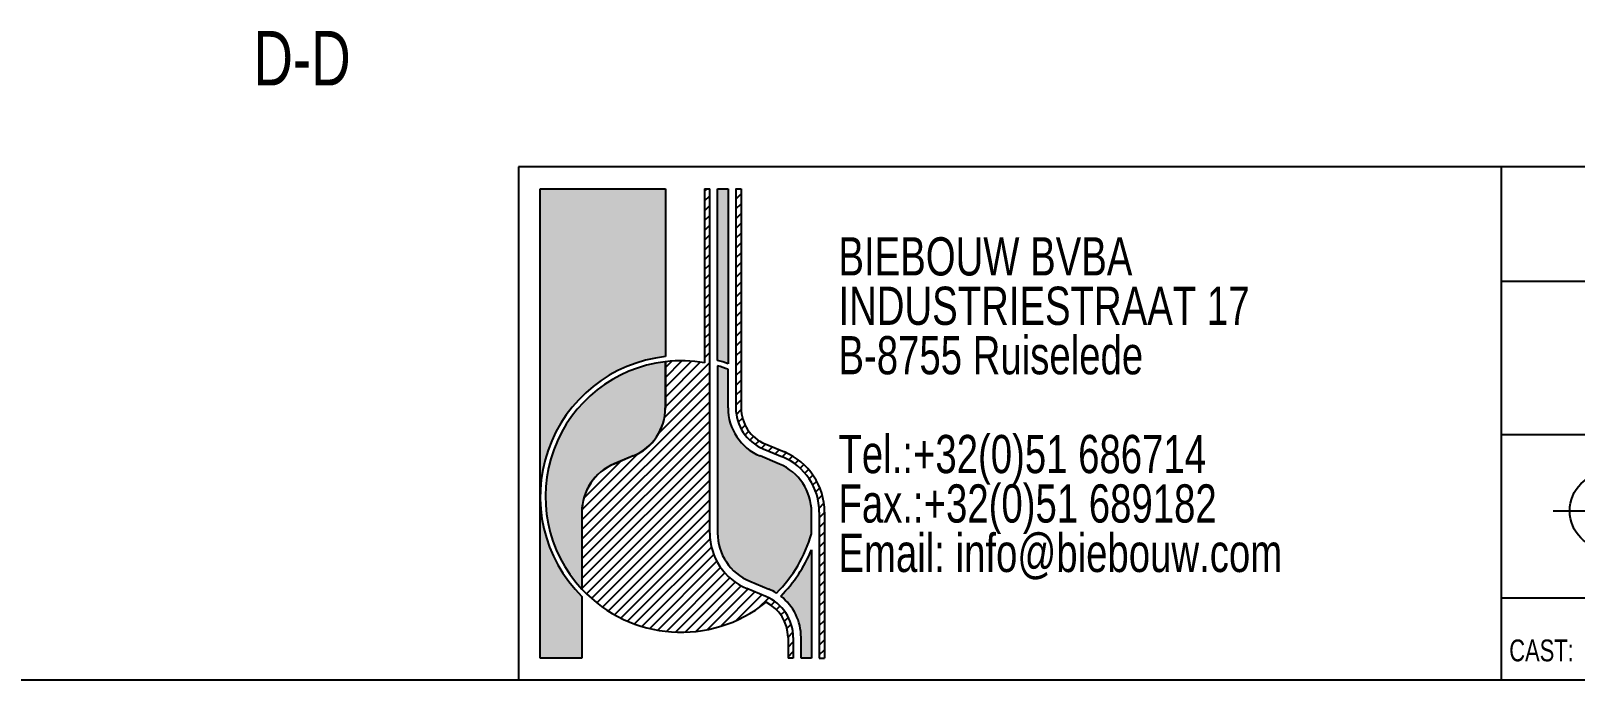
# Model space of a CAD drawing. Header units: millimetres. Extents: x 8 to 586, y 8 to 412.
# Drawn here: x 138.4 to 279.8, y 8 to 67.5 of the extents above; entities that cross this region are included whole.
import ezdxf

# ---------------------------------------------------------------- set-up
doc = ezdxf.new("R2010")
doc.units = ezdxf.units.MM
doc.layers.add('HATCH', color=3, linetype='Continuous')
doc.layers.add('TEXT', color=2, linetype='Continuous')
doc.layers.add('OUTLINE', color=7, linetype='Continuous', lineweight=25)
doc.styles.add('SLDTEXTSTYLE0', font='TXT', dxfattribs={"width": 0.75})

# ---------------------------------------------------------------- blocks, each defined once
blk = doc.blocks.new('SW_NOTE_0_4')
at = {"layer": 'TEXT', "color": 0, "char_height": 3.5, "attachment_point": 1, "style": 'SLDTEXTSTYLE0'}
for s, insert in [('BIEBOUW BVBA', (0, 4.497652582159624)), ('INDUSTRIESTRAAT 17', (0, -0.02804194829763434)), ('B-8755 Ruiselede', (0, -4.553736478754892)), ('Tel.:+32(0)51 686714', (0, -13.60512553966941)), ('Fax.:+32(0)51 689182', (0, -18.13082007012667)), ('Email: info@biebouw.com', (0, -22.65651460058393))]:
    blk.add_mtext(s, dxfattribs=dict(at, insert=insert))

msp = doc.modelspace()

# ---------------------------------------------------------------- hatches: boundary and pattern name
at = {"layer": 'HATCH'}
h = msp.add_hatch(color=256, dxfattribs=at)
edge = h.paths.add_edge_path(flags=0)
edge.add_arc((197.9000000006529, 24.81111111041068), 12.89999999999973, 96.37937020851939, 180, ccw=False)
edge.add_line((196.4666666673023, 37.63123418140727), (196.4666666673023, 52.99999999931171))
edge.add_line((196.4666666673023, 52.99999999931171), (185.0000000006401, 52.99999999931172))
edge.add_line((185.0000000006401, 52.99999999931172), (185.0000000006401, 24.81111111041068))
h = msp.add_hatch(dxfattribs=at)
h.set_pattern_fill('LINE', color=256, scale=0.2, angle=45.0000000000001, style=0)
h.set_pattern_definition([(45.0000000000001, (0, 0), (-0.4490128060534585, 0.4490128060534569), [])])
edge = h.paths.add_edge_path(flags=0)
edge.add_arc((193.600000000003, 23.37777777777972), 4.777777777779089, 112.6198649480396, 179.9999999999979)
edge.add_line((188.8222222222238, 23.37777777777989), (188.8222222222259, 16.33139675533527))
edge.add_arc((197.9000000006557, 24.81111111041333), 12.42222222222299, 223.0490797958312, 308.8040060266014)
edge.add_arc((204.1111111117511, 11.9111111103989), 3.583333333332249, 4.661160346586257e-11, 63.954669439263114, ccw=False)
edge.add_line((207.6944444450833, 11.91111111040187), (207.6944444450833, 9.999999999287876))
edge.add_line((207.6944444450833, 9.999999999287876), (208.172222222861, 9.999999999287876))
edge.add_line((208.172222222861, 9.999999999287876), (208.172222222861, 11.91111111040185))
edge.add_arc((204.1111111117511, 11.9111111103989), 4.061111111109928, 4.165230045447445e-11, 67.38013505196726)
edge.add_line((205.6730769237159, 15.65982905911597), (203.9089743596164, 16.39487179416514))
edge.add_arc((206.0222222228568, 21.46666666597408), 5.494444444454564, 179.9999999999804, 247.3801350520879, ccw=False)
edge.add_line((200.5277777784022, 21.46666666597588), (200.5277777784022, 53.00000000008258))
edge.add_line((200.5277777784022, 53.00000000008258), (200.0500000005545, 53.00000000008258))
edge.add_line((200.0500000005545, 53.00000000008258), (200.0500000005545, 37.04586100394315))
edge.add_arc((197.9000000005688, 24.81111111113477), 12.42222222227219, 80.03323369986288, 96.62580956738171)
edge.add_line((196.4666666666786, 37.15036394481447), (196.4666666666787, 32.93333333333933))
edge.add_arc((191.6888888889006, 32.93333333334015), 4.777777777778047, 292.6198649480399, 359.9999999999902, ccw=False)
edge.add_line((193.5264957265075, 28.52307692308348), (191.7623931623958, 27.78803418803719))
h = msp.add_hatch(color=256, dxfattribs=at)
edge = h.paths.add_edge_path(flags=0)
edge.add_arc((197.9000000006529, 24.81111111041068), 12.90000000000009, 70.52877936559901, 74.97388624097238, ccw=False)
edge.add_line((202.2000000006337, 36.97334774682617), (202.2000000006337, 52.99999999930775))
edge.add_line((202.2000000006337, 52.99999999930775), (201.2444444450772, 52.99999999930775))
edge.add_line((201.2444444450772, 52.99999999930775), (201.2444444450772, 37.27003126258123))
h = msp.add_hatch(dxfattribs=at)
h.set_pattern_fill('ANSI31', color=256, scale=0.2, style=0)
h.set_pattern_definition([(45, (0, 0), (-0.4490128060534577, 0.4490128060534577), [])])
edge = h.paths.add_edge_path(flags=0)
edge.add_line((210.5611111117628, 23.37777777707851), (210.5611111117628, 9.999999999301023))
edge.add_line((210.5611111117628, 9.999999999301023), (211.0388888895406, 9.999999999301023))
edge.add_line((211.0388888895406, 9.999999999301023), (211.0388888895406, 23.37777777707851))
edge.add_arc((205.0666666673183, 23.37777777707851), 5.972222222222322, 0, 67.38013505196413)
edge.add_line((207.3636752143265, 28.89059828989929), (205.5995726502243, 29.62564102494205))
edge.add_arc((206.9777777784112, 32.9333333326421), 3.583333333333488, 179.9999999999737, 247.3801350522755, ccw=False)
edge.add_line((203.3944444450777, 32.9333333326437), (203.3944444450777, 52.99999999931006))
edge.add_line((203.3944444450777, 52.99999999931006), (202.9166666672998, 52.99999999931006))
edge.add_line((202.9166666672998, 52.99999999931006), (202.9166666672998, 32.93333333264371))
edge.add_arc((206.9777777784112, 32.9333333326421), 4.061111111111455, 179.9999999999772, 247.3801350522334)
edge.add_line((205.4158119664631, 29.18461538391639), (207.1799145305658, 28.44957264887364))
edge.add_arc((205.0666666673183, 23.37777777707851), 5.494444444444524, -7.958078640513122e-13, 67.38013505196358, ccw=False)
h = msp.add_hatch(color=256, dxfattribs=at)
edge = h.paths.add_edge_path(flags=0)
edge.add_arc((193.600000000003, 23.37777777777972), 4.787777777778803, 112.6198649480385, 179.9999999999971, ccw=False)
edge.add_line((191.7585470085497, 27.79726495726796), (193.5226495726614, 28.53230769231424))
edge.add_arc((191.6888888889006, 32.93333333334015), 4.767777777778028, 292.6198649480406, 359.999999999991)
edge.add_line((196.4566666666786, 32.93333333333933), (196.4566666666786, 37.14919823221575))
edge.add_arc((197.9000000006529, 24.81111111041068), 12.42222222221988, 96.67224550982667, 222.9814690215309)
edge.add_line((188.8122222222238, 16.34211471248352), (188.8122222222244, 23.37777777777989))
h = msp.add_hatch(color=256, dxfattribs=at)
edge = h.paths.add_edge_path(flags=0)
edge.add_line((202.2000000006338, 32.93333333264181), (202.2000000006338, 36.46536376506153))
edge.add_arc((197.9000000006529, 24.81111111041068), 12.42222222222225, 69.74775325790625, 74.38150172444736)
edge.add_line((201.2444444450773, 36.77465140149639), (201.2444444450773, 21.46666666597487))
edge.add_arc((206.0222222228568, 21.46666666597408), 4.777777777779465, 179.9999999999905, 247.3801350521434)
edge.add_line((204.1846153852634, 17.05641025571024), (205.9487179493657, 16.32136752066754))
edge.add_arc((204.1111111117511, 11.9111111103989), 4.777777777792094, 58.207531950913506, 67.38013505192822, ccw=False)
edge.add_arc((197.9000000006529, 24.81111111041068), 12.42222222222206, 314.6385798455202, 344.0576313943736)
edge.add_line((209.8444444450973, 21.39909530566277), (209.8444444450973, 23.37777777707851))
edge.add_arc((205.0666666673183, 23.37777777707851), 4.777777777778938, 0, 67.38013505198387)
edge.add_line((206.9042735049237, 27.78803418733679), (205.1401709408211, 28.52307692237911))
edge.add_arc((206.9777777784112, 32.9333333326421), 4.777777777777437, 180.0000000000035, 247.3801350521752, ccw=False)
h = msp.add_hatch(color=256, dxfattribs=at)
edge = h.paths.add_edge_path(flags=0)
edge.add_arc((197.9000000006529, 24.81111111041068), 12.89999999999973, 180, 225.2750868449774, ccw=False)
edge.add_line((185.0000000006401, 24.81111111041068), (185.0000000006401, 9.999999999313255))
edge.add_line((185.0000000006401, 9.999999999313255), (188.8222222228611, 9.999999999313255))
edge.add_line((188.8222222228611, 9.999999999313255), (188.8222222228611, 15.64574419920511))
h = msp.add_hatch(color=256, dxfattribs=at)
edge = h.paths.add_edge_path(flags=0)
edge.add_arc((197.9000000006529, 24.81111111041068), 12.89999999999997, 315.03754741606696, 337.8083934337247, ccw=False)
edge.add_arc((204.1111111117511, 11.9111111103989), 4.777777777792199, 5.837819117004983e-11, 52.37874481328919, ccw=False)
edge.add_line((208.8888888895433, 11.91111111040384), (208.8888888895433, 9.999999999298751))
edge.add_line((208.8888888895433, 9.999999999298751), (209.8444444450971, 9.999999999298751))
edge.add_line((209.8444444450971, 9.999999999298751), (209.8444444450971, 19.9387146863104))

# ---------------------------------------------------------------- linework, layer by layer
at = {"layer": 'OUTLINE'}
for p, q in [((586, 55.00000000000016), (183, 55.00000000000016)), ((183, 55.00000000000016), (183, 8.000000000000007)), ((273.0000000000002, 55.00000000000016), (273.0000000000002, 8.000000000000451)), ((185.0000000006401, 52.99999999931172), (196.4666666673023, 52.99999999931171)), ((185.0000000006401, 9.999999999313255), (185.0000000006401, 52.99999999931172)), ((196.4666666673023, 52.99999999931171), (196.4666666673023, 37.63123418140727)), ((200.0500000005545, 53.00000000008258), (200.5277777784022, 53.00000000008258)), ((200.0500000005545, 53.00000000008258), (200.0500000005545, 37.04586100394315)), ((200.5277777784022, 21.46666666597588), (200.5277777784022, 53.00000000008258)), ((201.2444444450772, 52.99999999930775), (202.2000000006337, 52.99999999930775)), ((201.2444444450772, 37.27003126258123), (201.2444444450772, 52.99999999930775)), ((202.2000000006337, 52.99999999930775), (202.2000000006337, 36.97334774682617)), ((202.9166666672998, 52.99999999931006), (203.3944444450777, 52.99999999931006)), ((202.9166666672998, 52.99999999931006), (202.9166666672998, 32.93333333264371)), ((203.3944444450777, 52.99999999931006), (203.3944444450777, 32.9333333326437)), ((332.9999999999998, 44.50000000000021), (273.0000000000002, 44.50000000000021)), ((196.4566666666786, 37.14919823221575), (196.4566666666786, 32.93333333333933)), ((196.4666666666786, 37.15036394481447), (196.4666666666787, 32.93333333333933)), ((201.2444444450773, 36.77465140149639), (201.2444444450773, 21.46666666597487)), ((202.2000000006338, 32.93333333264181), (202.2000000006338, 36.46536376506153)), ((273.0000000000002, 30.49999999999997), (586, 30.49999999999997)), ((193.5226495726614, 28.53230769231425), (191.7585470085497, 27.79726495726796)), ((193.5264957265075, 28.52307692308348), (191.7623931623958, 27.78803418803719)), ((206.9042735049238, 27.78803418733676), (205.1401709408211, 28.52307692237908)), ((205.4158119664631, 29.1846153839164), (207.1799145305658, 28.44957264887364)), ((205.5995726502243, 29.62564102494205), (207.3636752143265, 28.89059828989929)), ((188.8122222222244, 23.37777777777989), (188.8122222222238, 16.34211471248352)), ((188.8222222222238, 23.37777777777989), (188.8222222222259, 16.33139675533527)), ((209.8444444450973, 21.39909530566277), (209.8444444450973, 23.37777777707851)), ((210.5611111117628, 23.37777777707851), (210.5611111117628, 9.999999999301023)), ((211.0388888895406, 23.37777777707851), (211.0388888895406, 9.999999999301023)), ((277.775690382963, 23.5000000000003), (287.7756903829633, 23.5000000000003)), ((209.8444444450971, 19.9387146863104), (209.8444444450971, 9.999999999298751)), ((204.1846153852633, 17.05641025571025), (205.9487179493658, 16.32136752066754)), ((188.8222222228611, 15.64574419920511), (188.8222222228611, 9.999999999313255)), ((205.6730769237159, 15.65982905911596), (203.9089743596164, 16.39487179416514)), ((485.9999999999999, 15.50000000000029), (273.0000000000002, 15.50000000000029)), ((207.6944444450833, 11.91111111040187), (207.6944444450833, 9.999999999287876)), ((208.172222222861, 11.91111111040185), (208.172222222861, 9.999999999287876)), ((208.8888888895433, 9.999999999298751), (208.8888888895433, 11.91111111040384)), ((188.8222222228611, 9.999999999313255), (185.0000000006401, 9.999999999313255)), ((208.172222222861, 9.999999999287876), (207.6944444450833, 9.999999999287876)), ((209.8444444450971, 9.999999999298751), (208.8888888895433, 9.999999999298751)), ((210.5611111117628, 9.999999999301023), (211.0388888895406, 9.999999999301023)), ((586, 8.000000000000007), (8.000000000000007, 8.000000000000007))]:
    msp.add_line(p, q, dxfattribs=at)
msp.add_circle((282.7756903829634, 23.5000000000003), 3.500000000000284, dxfattribs=at)
for centre, radius, start, end in [((197.9000000006529, 24.81111111041068), 12.89999999999972, 96.3793702085202, 225.2750868449783), ((197.9000000006529, 24.81111111041068), 12.42222222221988, 96.67224550982667, 222.9814690215309), ((197.9000000005688, 24.81111111113477), 12.4222222222722, 80.03323369986288, 96.62580956738171), ((197.9000000006529, 24.81111111041068), 12.90000000000009, 70.52877936559977, 74.97388624097323), ((197.9000000006529, 24.81111111041068), 12.42222222222225, 69.74775325790625, 74.38150172444736), ((191.6888888889006, 32.93333333334015), 4.767777777778043, 292.6198649480407, 359.999999999991), ((191.6888888889006, 32.93333333334015), 4.77777777777804, 292.6198649480407, 359.999999999991), ((206.9777777784112, 32.9333333326421), 4.777777777777443, 180.0000000000043, 247.3801350521761), ((206.9777777784112, 32.9333333326421), 4.061111111111449, 179.9999999999772, 247.3801350522333), ((206.9777777784112, 32.9333333326421), 3.583333333333486, 179.9999999999744, 247.3801350522763), ((205.0666666673183, 23.37777777707851), 5.494444444444528, 0, 67.38013505196443), ((205.0666666673183, 23.37777777707851), 5.972222222222319, 0, 67.38013505196413), ((193.600000000003, 23.37777777777972), 4.787777777778904, 112.6198649480397, 179.9999999999979), ((193.600000000003, 23.37777777777972), 4.777777777779249, 112.6198649480396, 179.9999999999979), ((205.0666666673183, 23.37777777707851), 4.777777777778941, 0, 67.38013505198342), ((206.0222222228568, 21.46666666597408), 5.494444444454558, 179.9999999999813, 247.3801350520887), ((206.0222222228568, 21.46666666597408), 4.777777777779466, 179.9999999999905, 247.3801350521431), ((197.9000000006529, 24.81111111041068), 12.42222222222206, 314.6385798455202, 344.0576313943736), ((197.9000000006529, 24.81111111041068), 12.89999999999998, 315.0375474160678, 337.8083934337255), ((197.9000000006557, 24.81111111041333), 12.42222222222375, 223.0490797958312, 308.8040060266015), ((204.1111111117511, 11.9111111103989), 4.061111111109938, 4.165230045447445e-11, 67.38013505196723), ((204.1111111117511, 11.9111111103989), 4.777777777792096, 58.20753195091432, 67.38013505192878), ((204.1111111117511, 11.9111111103989), 4.77777777779221, 5.924175116063993e-11, 52.37874481329), ((204.1111111117511, 11.9111111103989), 3.583333333332263, 4.737635907288764e-11, 63.95466943925278)]:
    msp.add_arc(centre, radius, start, end, dxfattribs=at)

# ---------------------------------------------------------------- block references
at = {"layer": 'TEXT'}
msp.add_blockref('SW_NOTE_0_4', (212.3116075914335, 44.05647200903451), dxfattribs=at)

# ---------------------------------------------------------------- texts
at = {"layer": 'TEXT', "style": 'SLDTEXTSTYLE0'}
for s, insert, char_height, attachment_point in [('D-D', (163.1912224656373, 67.45043454520945), 5, 2), ('CAST:', (273.7414478156986, 11.7193822287378), 2, 1)]:
    msp.add_mtext(s, dxfattribs=dict(at, insert=insert, char_height=char_height, attachment_point=attachment_point))

doc.saveas('drawing.dxf')
